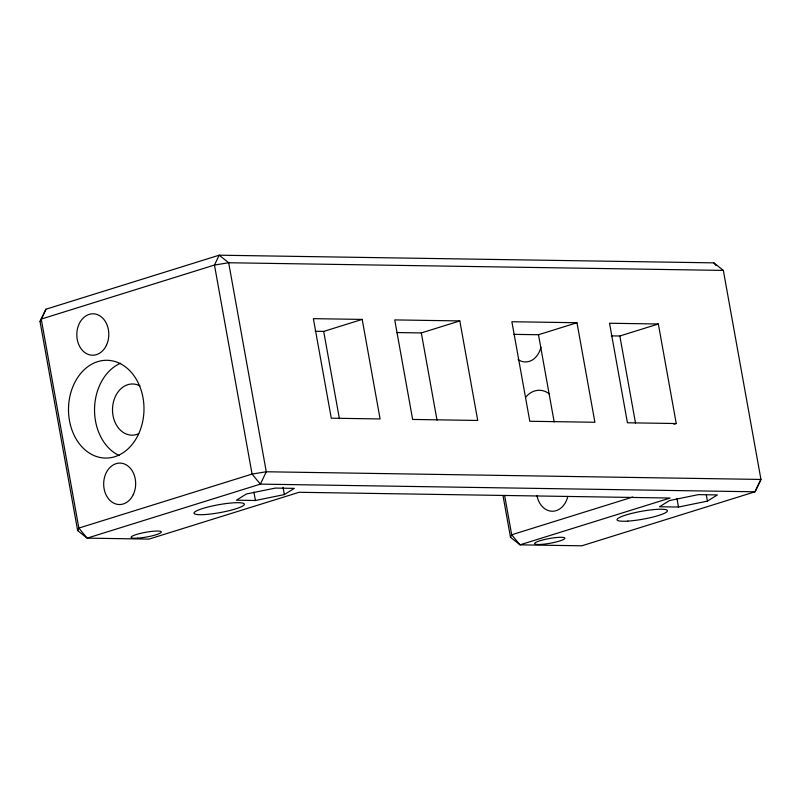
<?xml version="1.0" encoding="UTF-8"?>
<svg xmlns="http://www.w3.org/2000/svg" width="801" height="801" viewBox="0 0 801 801"><rect width="100%" height="100%" fill="white"/><g stroke="black" fill="none" stroke-linecap="round" stroke-linejoin="round"><path stroke-width="1.2" d="M504.61 495.449L511.689 534.788L519.989 544.84L670.117 498.032L299.113 492.285L148.986 539.103L87.149 538.142L77.657 530.592L40.05 321.561L45.957 309.216L219.184 255.199L713.851 262.858L723.343 270.408L760.95 479.439L755.043 491.784L581.816 545.801L519.989 544.84L510.497 537.291L502.978 495.489M77.657 530.592L78.848 528.089L41.241 319.068L214.468 265.051L228.675 262.748L723.343 270.408M510.497 537.291L511.689 534.788L632.75 497.041M40.05 321.561L45.957 309.216M284.355 494.577L294.307 488.37L275.324 488.079L246.398 493.987L236.445 500.194L255.429 500.495L284.355 494.577L283.053 487.368M707.423 501.126L717.376 494.918L698.402 494.628L669.476 500.545L659.523 506.753L678.497 507.043L707.423 501.126L706.342 495.128M315.153 331.284L323.694 331.414L362.192 319.409L380.095 418.943L331.284 418.192L313.371 318.658L362.192 319.409M396.765 332.545L421.326 332.926L459.824 320.921L477.726 420.455L412.645 419.444L394.733 319.909L459.824 320.921M513.922 334.357L538.482 334.738L576.98 322.733L594.893 422.267L529.801 421.266L511.889 321.732L576.98 322.733M611.303 335.869L619.844 335.999L658.342 323.994L676.244 423.529L673.911 424.26M658.342 323.994L609.521 323.244L627.433 422.778L676.244 423.529M713.851 262.858L716.114 265.602M676.985 498.633L678.497 507.043M619.844 335.999L635.543 423.248M538.482 334.738L554.182 421.987M421.326 332.926L437.026 420.175M323.694 331.414L339.394 418.663M253.907 492.084L255.429 500.495M540.955 347.093A20.736 16.01 -89.1 0 1 518.087 359.579M567.819 496.39A20.736 16.01 -89.1 0 1 551.969 511.248A20.736 16.01 -89.1 0 1 536.92 495.388M138.733 433.691A25.602 19.755 -89.1 0 1 112.52 408.931A25.602 19.755 -89.1 0 1 139.965 385.912M119.229 455.589A48.891 37.737 -89.1 0 1 94.538 409.061A48.891 37.737 -89.1 0 1 120.561 363.223M525.576 397.326A25.602 19.755 -89.1 0 1 549.516 394.032M266.282 471.769L260.375 484.124L87.149 538.142L78.848 528.089L252.075 474.072L266.282 471.769L760.95 479.439L755.043 491.784L260.375 484.124L252.075 474.072L214.468 265.051L219.184 255.199L228.675 262.748L266.282 471.769M106.393 345.331A20.736 16.01 -89.1 0 0 93.337 313.792A20.736 16.01 -89.1 0 0 78.688 344.43A20.736 16.01 -89.1 0 0 106.393 345.331M133.256 494.638A20.736 16.01 -89.1 0 0 120.2 463.098A20.736 16.01 -89.1 0 0 105.552 493.736A20.736 16.01 -89.1 0 0 133.256 494.638M138.283 434.673A48.891 37.737 -89.1 0 0 107.494 360.3A48.891 37.737 -89.1 0 0 72.941 432.55A48.891 37.737 -89.1 0 0 138.283 434.673M204.806 514.552A25.602 4.005 -10.2 0 0 244.295 504.62A25.602 4.005 -10.2 0 0 208.45 506.893A25.602 4.005 -10.2 0 0 204.806 514.552M627.874 521.101A25.602 4.005 -10.2 0 0 667.373 511.178A25.602 4.005 -10.2 0 0 631.518 513.441A25.602 4.005 -10.2 0 0 627.874 521.101M541.106 544.41A15.359 2.403 -10.2 0 0 564.795 538.452A15.359 2.403 -10.2 0 0 543.288 539.814A15.359 2.403 -10.2 0 0 541.106 544.41M137.552 538.162A15.359 2.403 -10.2 0 0 161.251 532.204A15.359 2.403 -10.2 0 0 139.744 533.566A15.359 2.403 -10.2 0 0 137.552 538.162"/></g></svg>
